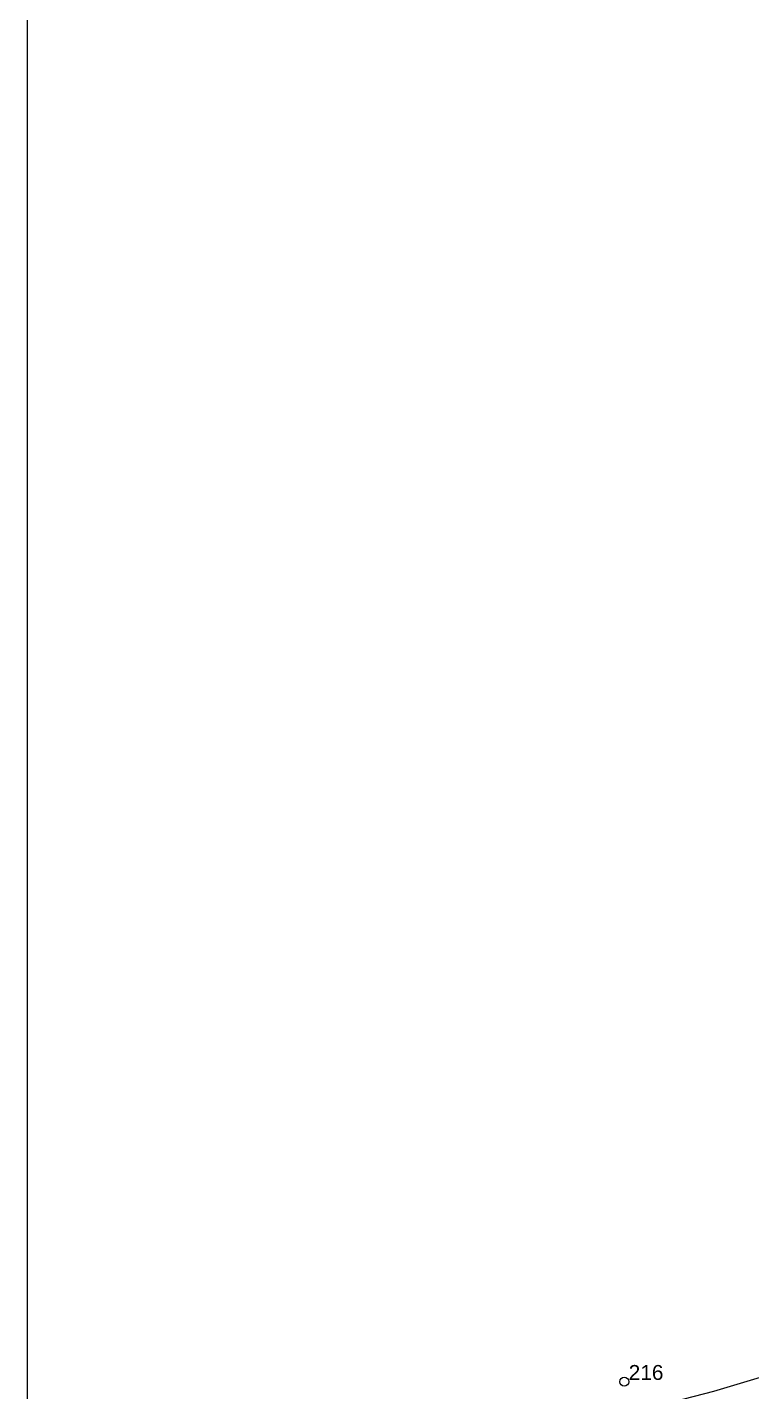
# Model space of a CAD drawing. Header units: inches. Extents: x 1934 to 3676, y 155 to 749.
# Drawn here: x 1933.5 to 2030.7, y 398.2 to 581.2 of the extents above; entities that cross this region are included whole.
import ezdxf

# ---------------------------------------------------------------- set-up
doc = ezdxf.new("R2010")
doc.units = ezdxf.units.IN
doc.header["$MEASUREMENT"] = 0
doc.layers.add('Numeração', color=98, linetype='Continuous', lineweight=0)
doc.layers.add('Numeração Texto', color=34, linetype='Continuous')
doc.layers.add('Quadra', color=98, linetype='Continuous')
doc.styles.add('DIGICADE', font='arial.ttf')

msp = doc.modelspace()

# ---------------------------------------------------------------- linework, layer by layer
msp.add_lwpolyline([(1933.55, 155.06), (2772.11, 155.06), (2772.11, 749.06), (1933.55, 749.06), (1933.55, 155.06)])
at = {"layer": 'Numeração'}
msp.add_circle((2013.62, 399.55), 0.6, dxfattribs=at)
at = {"layer": 'Numeração Texto'}
msp.add_circle((2013.62, 399.55), 0.6, dxfattribs=at)
at = {"layer": 'Quadra'}
msp.add_lwpolyline([(2007.14, 393.49), (2025.66, 398.3), (2035.02, 401.1), (2072.88, 410.56), (2129.67, 423.71)], dxfattribs=at)

# ---------------------------------------------------------------- texts
at = {"layer": 'Numeração Texto', "linetype": 'Continuous', "insert": (2014.22, 401.79), "char_height": 2, "width": 5.3561, "attachment_point": 1, "style": 'DIGICADE'}
msp.add_mtext('\\fArial|b0|i0|c0|p34;\\W1.0000000000;\\T1.0000000000;\\o\\l216', dxfattribs=at)
msp.add_mtext('\\fArial|b0|i0|c0|p34;\\W1.0000000000;\\T1.0000000000;\\o\\l216', dxfattribs=at)

doc.saveas('drawing.dxf')
